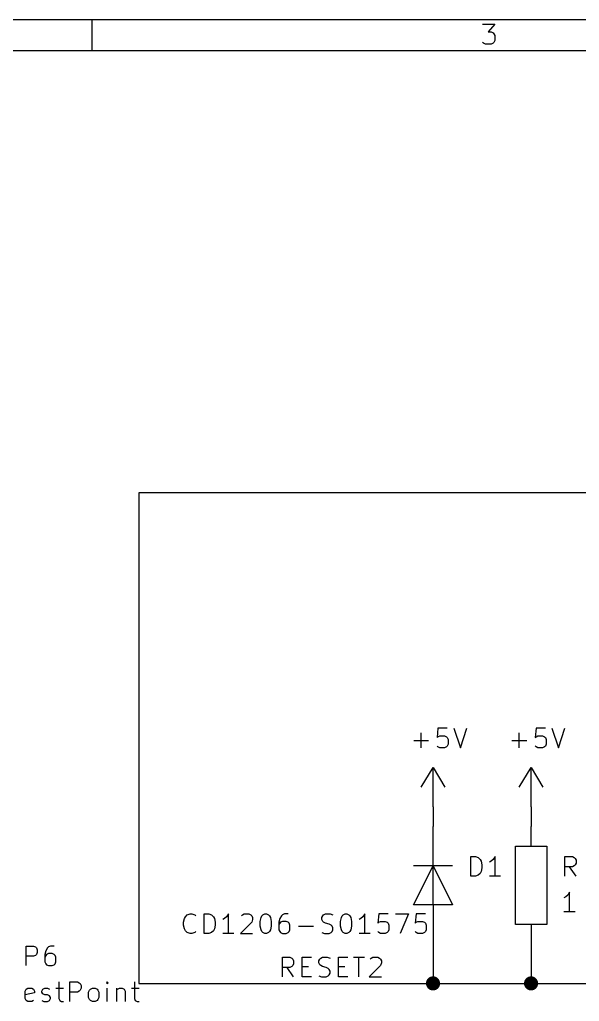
# Model space of a CAD drawing. Header units: millimetres. Extents: x 10 to 287, y -200 to -10.
# Drawn here: x 105.3 to 141.6, y -73.6 to -10 of the extents above; entities that cross this region are included whole.
import ezdxf

# ---------------------------------------------------------------- set-up
doc = ezdxf.new("R2010")
doc.units = ezdxf.units.MM
for name, color, linetype in [('GREENSIXTYFIVE', 129, 'CONTINUOUS'), ('LIGHTGREEN', 92, 'CONTINUOUS'), ('RED', 14, 'CONTINUOUS'), ('REDSIX', 19, 'CONTINUOUS')]:
    doc.layers.add(name, color=color, linetype=linetype)

msp = doc.modelspace()

# ---------------------------------------------------------------- linework, layer by layer
at = {"layer": 'GREENSIXTYFIVE', "linetype": 'CONTINUOUS'}
for p, q in [((132.4005, -55.875), (132.3401, -56.4798)), ((133.0053, -55.875), (132.4005, -55.875)), ((133.4286, -55.875), (133.8519, -57.145)), ((133.8519, -57.145), (134.2753, -55.875)), ((138.7505, -55.875), (138.6901, -56.4798)), ((139.3553, -55.875), (138.7505, -55.875)), ((139.7786, -55.875), (140.2019, -57.145)), ((140.2019, -57.145), (140.6253, -55.875)), ((131.3119, -57.145), (131.3119, -56.1774)), ((132.3401, -56.4798), (132.4005, -56.4193)), ((132.4005, -56.4193), (132.5215, -56.3588)), ((132.5215, -56.3588), (132.8239, -56.3588)), ((132.8239, -56.3588), (132.9448, -56.4193)), ((132.9448, -56.4193), (133.0053, -56.4798)), ((133.0053, -56.4798), (133.0658, -56.6007)), ((137.6619, -57.145), (137.6619, -56.1774)), ((138.6901, -56.4798), (138.7505, -56.4193)), ((138.7505, -56.4193), (138.8715, -56.3588)), ((138.8715, -56.3588), (139.1739, -56.3588)), ((139.1739, -56.3588), (139.2948, -56.4193)), ((139.2948, -56.4193), (139.3553, -56.4798)), ((139.3553, -56.4798), (139.4158, -56.6007)), ((130.8281, -56.6612), (131.7958, -56.6612)), ((132.4005, -57.0846), (132.3401, -57.0241)), ((132.5215, -57.145), (132.4005, -57.0846)), ((132.8239, -57.145), (132.5215, -57.145)), ((132.9448, -57.0846), (132.8239, -57.145)), ((133.0053, -57.0241), (132.9448, -57.0846)), ((133.0658, -56.9031), (133.0053, -57.0241)), ((133.0658, -56.6007), (133.0658, -56.9031)), ((137.1781, -56.6612), (138.1458, -56.6612)), ((138.7505, -57.0846), (138.6901, -57.0241)), ((138.8715, -57.145), (138.7505, -57.0846)), ((139.1739, -57.145), (138.8715, -57.145)), ((139.2948, -57.0846), (139.1739, -57.145)), ((139.3553, -57.0241), (139.2948, -57.0846)), ((139.4158, -56.9031), (139.3553, -57.0241)), ((139.4158, -56.6007), (139.4158, -56.9031)), ((134.5255, -65.4508), (134.5255, -64.1808)), ((134.5255, -64.1808), (134.8279, -64.1808)), ((134.8279, -64.1808), (135.0093, -64.2413)), ((136.0979, -64.1808), (135.977, -64.3623)), ((136.0979, -65.4508), (136.0979, -64.1808)), ((140.6215, -65.4508), (140.6215, -64.1808)), ((140.6215, -64.1808), (141.1053, -64.1808)), ((141.1053, -64.1808), (141.2263, -64.2413)), ((135.0093, -64.2413), (135.1303, -64.3623)), ((135.1303, -64.3623), (135.1908, -64.4832)), ((135.1908, -64.4832), (135.2512, -64.7251)), ((135.2512, -64.7251), (135.2512, -64.9065)), ((135.856, -64.4832), (135.7351, -64.5437)), ((135.977, -64.3623), (135.856, -64.4832)), ((141.2263, -64.7856), (141.1053, -64.8461)), ((141.2263, -64.2413), (141.2868, -64.3018)), ((141.2868, -64.7251), (141.2263, -64.7856)), ((141.2868, -64.3018), (141.3472, -64.4227)), ((141.3472, -64.6042), (141.2868, -64.7251)), ((141.3472, -64.4227), (141.3472, -64.6042)), ((134.8279, -65.4508), (134.5255, -65.4508)), ((135.0093, -65.3904), (134.8279, -65.4508)), ((135.1303, -65.2694), (135.0093, -65.3904)), ((135.1908, -65.1484), (135.1303, -65.2694)), ((135.2512, -64.9065), (135.1908, -65.1484)), ((136.4608, -65.4508), (135.7351, -65.4508)), ((141.1053, -64.8461), (140.6215, -64.8461)), ((141.3472, -65.4508), (140.9239, -64.8461)), ((140.803, -66.6737), (140.682, -66.7946)), ((140.9239, -66.4922), (140.803, -66.6737)), ((140.9239, -67.7622), (140.9239, -66.4922)), ((140.682, -66.7946), (140.5611, -66.8551)), ((116.044, -68.0707), (116.165, -67.9497)), ((116.165, -67.9497), (116.3464, -67.8892)), ((116.3464, -67.8892), (116.4673, -67.8892)), ((116.4673, -67.8892), (116.6488, -67.9497)), ((116.6488, -67.9497), (116.7092, -68.0102)), ((117.2535, -69.1592), (117.2535, -67.8892)), ((117.2535, -67.8892), (117.5559, -67.8892)), ((117.5559, -67.8892), (117.7373, -67.9497)), ((117.7373, -67.9497), (117.8583, -68.0707)), ((118.8259, -67.8892), (118.705, -68.0707)), ((118.8259, -69.1592), (118.8259, -67.8892)), ((119.6726, -68.0102), (119.733, -67.9497)), ((119.733, -67.9497), (119.854, -67.8892)), ((119.854, -67.8892), (120.1564, -67.8892)), ((120.1564, -67.8892), (120.2773, -67.9497)), ((120.2773, -67.9497), (120.3378, -68.0102)), ((121.003, -68.0102), (121.0635, -67.9497)), ((121.0635, -67.9497), (121.1844, -67.8892)), ((121.1844, -67.8892), (121.3054, -67.8892)), ((121.3054, -67.8892), (121.4263, -67.9497)), ((121.4263, -67.9497), (121.4868, -68.0102)), ((122.3335, -67.9497), (122.273, -68.0102)), ((122.4544, -67.8892), (122.3335, -67.9497)), ((122.6963, -67.8892), (122.4544, -67.8892)), ((124.9339, -68.0102), (124.9944, -67.9497)), ((124.9944, -67.9497), (125.1154, -67.8892)), ((125.1154, -67.8892), (125.4177, -67.8892)), ((125.4177, -67.8892), (125.5992, -67.9497)), ((126.2039, -68.0102), (126.2644, -67.9497)), ((126.2644, -67.9497), (126.3853, -67.8892)), ((126.3853, -67.8892), (126.5063, -67.8892)), ((126.5063, -67.8892), (126.6272, -67.9497)), ((126.6272, -67.9497), (126.6877, -68.0102)), ((127.6553, -67.8892), (127.5344, -68.0707)), ((127.6553, -69.1592), (127.6553, -67.8892)), ((128.5624, -67.8892), (128.502, -68.494)), ((129.1672, -67.8892), (128.5624, -67.8892)), ((129.651, -67.8892), (130.4976, -67.8892)), ((130.4976, -67.8892), (129.9534, -69.1592)), ((130.9814, -67.8892), (130.921, -68.494)), ((131.5862, -67.8892), (130.9814, -67.8892)), ((141.2868, -67.7622), (140.5611, -67.7622)), ((115.9231, -68.4335), (115.9835, -68.1916)), ((115.9231, -68.6149), (115.9231, -68.4335)), ((115.9835, -68.8568), (115.9231, -68.6149)), ((115.9835, -68.1916), (116.044, -68.0707)), ((117.8583, -68.0707), (117.9188, -68.1916)), ((117.9188, -68.1916), (117.9792, -68.4335)), ((117.9792, -68.6149), (117.9188, -68.8568)), ((117.9792, -68.4335), (117.9792, -68.6149)), ((118.584, -68.1916), (118.4631, -68.2521)), ((118.705, -68.0707), (118.584, -68.1916)), ((120.3378, -68.4335), (119.6121, -69.1592)), ((120.3378, -68.0102), (120.3983, -68.1311)), ((120.3983, -68.2521), (120.3378, -68.4335)), ((120.3983, -68.1311), (120.3983, -68.2521)), ((120.8821, -68.373), (120.9425, -68.1311)), ((120.8821, -68.6754), (120.8821, -68.373)), ((120.9425, -68.1311), (121.003, -68.0102)), ((121.4868, -68.0102), (121.5473, -68.1311)), ((121.5473, -68.1311), (121.6078, -68.373)), ((121.6078, -68.373), (121.6078, -68.6754)), ((122.152, -68.1916), (122.0916, -68.4335)), ((122.0916, -68.4335), (122.0916, -68.9173)), ((122.152, -68.494), (122.0916, -68.6149)), ((122.273, -68.0102), (122.152, -68.1916)), ((122.2125, -68.4335), (122.152, -68.494)), ((122.3335, -68.373), (122.2125, -68.4335)), ((122.5754, -68.373), (122.3335, -68.373)), ((122.6963, -68.4335), (122.5754, -68.373)), ((122.7568, -68.494), (122.6963, -68.4335)), ((122.8173, -68.6149), (122.7568, -68.494)), ((122.8173, -68.9173), (122.8173, -68.6149)), ((124.8735, -68.1311), (124.9339, -68.0102)), ((124.8735, -68.2521), (124.8735, -68.1311)), ((124.9339, -68.373), (124.8735, -68.2521)), ((124.9944, -68.4335), (124.9339, -68.373)), ((125.1154, -68.494), (124.9944, -68.4335)), ((125.3573, -68.5545), (125.1154, -68.494)), ((125.4782, -68.6149), (125.3573, -68.5545)), ((125.5387, -68.6754), (125.4782, -68.6149)), ((126.083, -68.373), (126.1434, -68.1311)), ((126.083, -68.6754), (126.083, -68.373)), ((126.1434, -68.1311), (126.2039, -68.0102)), ((126.6877, -68.0102), (126.7482, -68.1311)), ((126.7482, -68.1311), (126.8087, -68.373)), ((126.8087, -68.373), (126.8087, -68.6754)), ((127.4134, -68.1916), (127.2925, -68.2521)), ((127.5344, -68.0707), (127.4134, -68.1916)), ((128.502, -68.494), (128.5624, -68.4335)), ((128.5624, -68.4335), (128.6834, -68.373)), ((128.6834, -68.373), (128.9858, -68.373)), ((128.9858, -68.373), (129.1067, -68.4335)), ((129.1067, -68.4335), (129.1672, -68.494)), ((129.1672, -68.494), (129.2277, -68.6149)), ((129.2277, -68.6149), (129.2277, -68.9173)), ((130.921, -68.494), (130.9814, -68.4335)), ((130.9814, -68.4335), (131.1024, -68.373)), ((131.1024, -68.373), (131.4048, -68.373)), ((131.4048, -68.373), (131.5257, -68.4335)), ((131.5257, -68.4335), (131.5862, -68.494)), ((131.5862, -68.494), (131.6467, -68.6149)), ((131.6467, -68.6149), (131.6467, -68.9173)), ((116.044, -68.9778), (115.9835, -68.8568)), ((116.165, -69.0988), (116.044, -68.9778)), ((116.3464, -69.1592), (116.165, -69.0988)), ((116.4673, -69.1592), (116.3464, -69.1592)), ((116.6488, -69.0988), (116.4673, -69.1592)), ((116.7092, -69.0383), (116.6488, -69.0988)), ((117.5559, -69.1592), (117.2535, -69.1592)), ((117.7373, -69.0988), (117.5559, -69.1592)), ((117.8583, -68.9778), (117.7373, -69.0988)), ((117.9188, -68.8568), (117.8583, -68.9778)), ((119.1888, -69.1592), (118.4631, -69.1592)), ((119.6121, -69.1592), (120.3983, -69.1592)), ((120.9425, -68.9173), (120.8821, -68.6754)), ((121.003, -69.0383), (120.9425, -68.9173)), ((121.0635, -69.0988), (121.003, -69.0383)), ((121.1844, -69.1592), (121.0635, -69.0988)), ((121.3054, -69.1592), (121.1844, -69.1592)), ((121.4263, -69.0988), (121.3054, -69.1592)), ((121.4868, -69.0383), (121.4263, -69.0988)), ((121.5473, -68.9173), (121.4868, -69.0383)), ((121.6078, -68.6754), (121.5473, -68.9173)), ((122.0916, -68.9173), (122.152, -69.0383)), ((122.152, -69.0383), (122.2125, -69.0988)), ((122.2125, -69.0988), (122.3335, -69.1592)), ((122.3335, -69.1592), (122.5754, -69.1592)), ((122.5754, -69.1592), (122.6963, -69.0988)), ((122.6963, -69.0988), (122.7568, -69.0383)), ((122.7568, -69.0383), (122.8173, -68.9173)), ((123.3615, -68.6754), (124.3292, -68.6754)), ((124.8735, -69.0988), (125.0549, -69.1592)), ((125.0549, -69.1592), (125.3573, -69.1592)), ((125.3573, -69.1592), (125.4782, -69.0988)), ((125.4782, -69.0988), (125.5387, -69.0383)), ((125.5992, -68.7964), (125.5387, -68.6754)), ((125.5387, -69.0383), (125.5992, -68.9173)), ((125.5992, -68.9173), (125.5992, -68.7964)), ((126.1434, -68.9173), (126.083, -68.6754)), ((126.2039, -69.0383), (126.1434, -68.9173)), ((126.2644, -69.0988), (126.2039, -69.0383)), ((126.3853, -69.1592), (126.2644, -69.0988)), ((126.5063, -69.1592), (126.3853, -69.1592)), ((126.6272, -69.0988), (126.5063, -69.1592)), ((126.6877, -69.0383), (126.6272, -69.0988)), ((126.7482, -68.9173), (126.6877, -69.0383)), ((126.8087, -68.6754), (126.7482, -68.9173)), ((128.0182, -69.1592), (127.2925, -69.1592)), ((128.5624, -69.0988), (128.502, -69.0383)), ((128.6834, -69.1592), (128.5624, -69.0988)), ((128.9858, -69.1592), (128.6834, -69.1592)), ((129.1067, -69.0988), (128.9858, -69.1592)), ((129.1672, -69.0383), (129.1067, -69.0988)), ((129.2277, -68.9173), (129.1672, -69.0383)), ((130.9814, -69.0988), (130.921, -69.0383)), ((131.1024, -69.1592), (130.9814, -69.0988)), ((131.4048, -69.1592), (131.1024, -69.1592)), ((131.5257, -69.0988), (131.4048, -69.1592)), ((131.5862, -69.0383), (131.5257, -69.0988)), ((131.6467, -68.9173), (131.5862, -69.0383)), ((105.7243, -71.242), (105.7243, -69.972)), ((105.7243, -69.972), (106.2081, -69.972)), ((106.2081, -69.972), (106.3291, -70.0325)), ((106.3291, -70.0325), (106.3896, -70.093)), ((106.3896, -70.5163), (106.3291, -70.5768)), ((106.3896, -70.093), (106.45, -70.2139)), ((106.45, -70.3954), (106.3896, -70.5163)), ((106.45, -70.2139), (106.45, -70.3954)), ((106.9943, -70.2744), (106.9339, -70.5163)), ((106.9339, -70.5163), (106.9339, -71.0001)), ((107.1153, -70.093), (106.9943, -70.2744)), ((107.0548, -70.5163), (106.9943, -70.5768)), ((107.1758, -70.4558), (107.0548, -70.5163)), ((107.1758, -70.0325), (107.1153, -70.093)), ((107.2967, -69.972), (107.1758, -70.0325)), ((107.4177, -70.4558), (107.1758, -70.4558)), ((107.5386, -69.972), (107.2967, -69.972)), ((107.5386, -70.5163), (107.4177, -70.4558)), ((107.5991, -70.5768), (107.5386, -70.5163)), ((106.2081, -70.6373), (105.7243, -70.6373)), ((106.3291, -70.5768), (106.2081, -70.6373)), ((106.9943, -70.5768), (106.9339, -70.6977)), ((106.9339, -71.0001), (106.9943, -71.1211)), ((106.9943, -71.1211), (107.0548, -71.1816)), ((107.5386, -71.1816), (107.5991, -71.1211)), ((107.6596, -70.6977), (107.5991, -70.5768)), ((107.5991, -71.1211), (107.6596, -71.0001)), ((107.6596, -71.0001), (107.6596, -70.6977)), ((107.0548, -71.1816), (107.1758, -71.242)), ((107.1758, -71.242), (107.4177, -71.242)), ((107.4177, -71.242), (107.5386, -71.1816)), ((107.841, -72.2834), (107.841, -73.372)), ((108.5667, -73.5534), (108.5667, -72.2834)), ((108.5667, -72.2834), (109.0505, -72.2834)), ((109.0505, -72.2834), (109.1715, -72.3439)), ((109.1715, -72.3439), (109.232, -72.4044)), ((109.232, -72.4044), (109.2924, -72.5253)), ((110.9857, -72.2834), (110.9253, -72.3439)), ((110.9253, -72.3439), (110.9857, -72.4044)), ((111.0462, -72.3439), (110.9857, -72.2834)), ((110.9857, -72.2834), (110.9857, -72.4044)), ((110.9857, -72.4044), (111.0462, -72.3439)), ((112.7395, -72.2834), (112.7395, -73.372)), ((105.6639, -72.8882), (105.7243, -72.7672)), ((105.6639, -73.372), (105.6639, -72.8882)), ((106.2686, -73.0091), (105.6639, -73.1301)), ((105.7243, -72.7672), (105.8453, -72.7068)), ((105.8453, -72.7068), (106.0872, -72.7068)), ((106.0872, -72.7068), (106.2081, -72.7672)), ((106.2081, -72.7672), (106.2686, -72.8882)), ((106.2686, -72.8882), (106.2686, -73.0091)), ((106.7525, -72.8882), (106.8129, -72.7672)), ((106.7525, -72.9487), (106.7525, -72.8882)), ((106.8129, -73.0696), (106.7525, -72.9487)), ((106.8129, -72.7672), (106.9339, -72.7068)), ((106.9339, -73.1301), (106.8129, -73.0696)), ((106.9339, -72.7068), (107.1153, -72.7068)), ((107.1153, -72.7068), (107.2363, -72.7672)), ((107.6596, -72.7068), (108.1434, -72.7068)), ((109.0505, -72.9487), (108.5667, -72.9487)), ((109.1715, -72.8882), (109.0505, -72.9487)), ((109.232, -72.8277), (109.1715, -72.8882)), ((109.2924, -72.7068), (109.232, -72.8277)), ((109.2924, -72.5253), (109.2924, -72.7068)), ((109.7763, -72.9487), (109.8367, -72.8277)), ((109.7763, -73.3115), (109.7763, -72.9487)), ((109.8367, -72.8277), (109.8972, -72.7672)), ((109.8972, -72.7672), (110.0182, -72.7068)), ((110.0182, -72.7068), (110.1996, -72.7068)), ((110.1996, -72.7068), (110.3205, -72.7672)), ((110.3205, -72.7672), (110.381, -72.8277)), ((110.381, -72.8277), (110.4415, -72.9487)), ((110.4415, -72.9487), (110.4415, -73.3115)), ((110.9857, -73.5534), (110.9857, -72.7068)), ((111.5905, -72.7068), (111.5905, -73.5534)), ((111.5905, -72.8277), (111.651, -72.7672)), ((111.651, -72.7672), (111.772, -72.7068)), ((111.772, -72.7068), (111.9534, -72.7068)), ((111.9534, -72.7068), (112.0743, -72.7672)), ((112.0743, -72.7672), (112.1348, -72.8882)), ((112.1348, -72.8882), (112.1348, -73.5534)), ((112.5581, -72.7068), (113.0419, -72.7068)), ((105.7243, -73.493), (105.6639, -73.372)), ((105.8453, -73.5534), (105.7243, -73.493)), ((106.0872, -73.5534), (105.8453, -73.5534)), ((106.2081, -73.493), (106.0872, -73.5534)), ((106.7525, -73.493), (106.8734, -73.5534)), ((106.8734, -73.5534), (107.1153, -73.5534)), ((107.1153, -73.1301), (106.9339, -73.1301)), ((107.2363, -73.1906), (107.1153, -73.1301)), ((107.1153, -73.5534), (107.2363, -73.493)), ((107.2967, -73.3115), (107.2363, -73.1906)), ((107.2363, -73.493), (107.2967, -73.372)), ((107.2967, -73.372), (107.2967, -73.3115)), ((107.841, -73.372), (107.9015, -73.493)), ((107.9015, -73.493), (108.0225, -73.5534)), ((108.0225, -73.5534), (108.1434, -73.5534)), ((109.8367, -73.4325), (109.7763, -73.3115)), ((109.8972, -73.493), (109.8367, -73.4325)), ((110.0182, -73.5534), (109.8972, -73.493)), ((110.1996, -73.5534), (110.0182, -73.5534)), ((110.3205, -73.493), (110.1996, -73.5534)), ((110.381, -73.4325), (110.3205, -73.493)), ((110.4415, -73.3115), (110.381, -73.4325)), ((112.7395, -73.372), (112.8, -73.493)), ((112.8, -73.493), (112.921, -73.5534)), ((112.921, -73.5534), (113.0419, -73.5534))]:
    msp.add_line(p, q, dxfattribs=at)
at = {"layer": 'LIGHTGREEN', "linetype": 'CONTINUOUS'}
for p, q in [((198.12, -40.64), (113.03, -40.64)), ((113.03, -40.64), (113.03, -72.39)), ((132.08, -60.96), (132.08, -62.23)), ((138.43, -60.96), (138.43, -62.23)), ((132.08, -69.85), (132.08, -72.39)), ((138.43, -69.85), (138.43, -72.39)), ((113.03, -72.39), (132.08, -72.39)), ((132.08, -72.39), (138.43, -72.39)), ((138.43, -72.39), (144.78, -72.39))]:
    msp.add_line(p, q, dxfattribs=at)
at = {"layer": 'LIGHTGREEN', "const_width": 0.4572}
for points in [[(131.8514, -72.39, 1), (132.3086, -72.39, 1)], [(138.2014, -72.39, 1), (138.6586, -72.39, 1)]]:
    msp.add_lwpolyline(points, format="xyb", close=True, dxfattribs=at)
at = {"layer": 'RED', "linetype": 'CONTINUOUS'}
for p, q in [((10, -10), (287.0022, -10)), ((110, -12), (110, -10)), ((135.2843, -10.2937), (136.089, -10.2937)), ((136.089, -10.2937), (135.6557, -10.7889)), ((135.6557, -10.7889), (135.8414, -10.7889)), ((135.8414, -10.7889), (135.9652, -10.8508)), ((135.9652, -10.8508), (136.0271, -10.9127)), ((136.0271, -10.9127), (136.089, -11.0365)), ((136.089, -11.346), (136.0271, -11.4698)), ((136.089, -11.0365), (136.089, -11.346)), ((12, -12), (285.0022, -12)), ((135.3462, -11.5318), (135.2843, -11.4698)), ((135.47, -11.5937), (135.3462, -11.5318)), ((135.8414, -11.5937), (135.47, -11.5937)), ((135.9652, -11.5318), (135.8414, -11.5937)), ((136.0271, -11.4698), (135.9652, -11.5318)), ((131.318, -59.69), (132.08, -58.42)), ((132.08, -58.42), (132.842, -59.69)), ((132.08, -60.96), (132.08, -58.42)), ((137.668, -59.69), (138.43, -58.42)), ((138.43, -58.42), (139.192, -59.69)), ((138.43, -60.96), (138.43, -58.42)), ((132.08, -64.77), (132.08, -62.23)), ((138.43, -63.5), (138.43, -62.23)), ((137.414, -68.58), (137.414, -63.5)), ((137.414, -63.5), (139.446, -63.5)), ((139.446, -63.5), (139.446, -68.58)), ((133.35, -64.77), (130.81, -64.77)), ((130.81, -67.31), (132.08, -64.77)), ((132.08, -64.77), (133.35, -67.31)), ((132.08, -67.31), (132.08, -64.77)), ((133.35, -67.31), (130.81, -67.31)), ((132.08, -67.31), (132.08, -69.85)), ((139.446, -68.58), (137.414, -68.58)), ((138.43, -68.58), (138.43, -69.85))]:
    msp.add_line(p, q, dxfattribs=at)
at = {"layer": 'REDSIX', "linetype": 'CONTINUOUS'}
for p, q in [((122.3267, -71.9658), (122.3267, -70.6958)), ((122.3267, -70.6958), (122.8105, -70.6958)), ((122.8105, -70.6958), (122.9315, -70.7563)), ((122.9315, -70.7563), (122.992, -70.8168)), ((122.992, -70.8168), (123.0524, -70.9377)), ((123.0524, -71.1192), (122.992, -71.2401)), ((123.0524, -70.9377), (123.0524, -71.1192)), ((123.5967, -71.9658), (123.5967, -70.6958)), ((123.5967, -70.6958), (124.2015, -70.6958)), ((124.6853, -70.9377), (124.7457, -70.8168)), ((124.6853, -71.0587), (124.6853, -70.9377)), ((124.7457, -71.1796), (124.6853, -71.0587)), ((124.7457, -70.8168), (124.8062, -70.7563)), ((124.8062, -71.2401), (124.7457, -71.1796)), ((124.8062, -70.7563), (124.9272, -70.6958)), ((124.9272, -70.6958), (125.2295, -70.6958)), ((125.2295, -70.6958), (125.411, -70.7563)), ((125.9552, -71.9658), (125.9552, -70.6958)), ((125.9552, -70.6958), (126.56, -70.6958)), ((126.9228, -70.6958), (127.6485, -70.6958)), ((127.2857, -71.9658), (127.2857, -70.6958)), ((128.0114, -70.8168), (128.0718, -70.7563)), ((128.0718, -70.7563), (128.1928, -70.6958)), ((128.1928, -70.6958), (128.4952, -70.6958)), ((128.4952, -70.6958), (128.6161, -70.7563)), ((128.6161, -70.7563), (128.6766, -70.8168)), ((128.6766, -70.8168), (128.7371, -70.9377)), ((128.7371, -71.0587), (128.6766, -71.2401)), ((128.7371, -70.9377), (128.7371, -71.0587)), ((122.8105, -71.3611), (122.3267, -71.3611)), ((123.0524, -71.9658), (122.6291, -71.3611)), ((122.9315, -71.3006), (122.8105, -71.3611)), ((122.992, -71.2401), (122.9315, -71.3006)), ((123.5967, -71.3006), (124.0201, -71.3006)), ((124.9272, -71.3006), (124.8062, -71.2401)), ((125.1691, -71.3611), (124.9272, -71.3006)), ((125.29, -71.4215), (125.1691, -71.3611)), ((125.3505, -71.482), (125.29, -71.4215)), ((125.411, -71.603), (125.3505, -71.482)), ((125.3505, -71.8449), (125.411, -71.7239)), ((125.411, -71.7239), (125.411, -71.603)), ((125.9552, -71.3006), (126.3786, -71.3006)), ((128.6766, -71.2401), (127.9509, -71.9658)), ((124.2015, -71.9658), (123.5967, -71.9658)), ((124.6853, -71.9054), (124.8667, -71.9658)), ((124.8667, -71.9658), (125.1691, -71.9658)), ((125.1691, -71.9658), (125.29, -71.9054)), ((125.29, -71.9054), (125.3505, -71.8449)), ((126.56, -71.9658), (125.9552, -71.9658)), ((127.9509, -71.9658), (128.7371, -71.9658))]:
    msp.add_line(p, q, dxfattribs=at)

doc.saveas('drawing.dxf')
